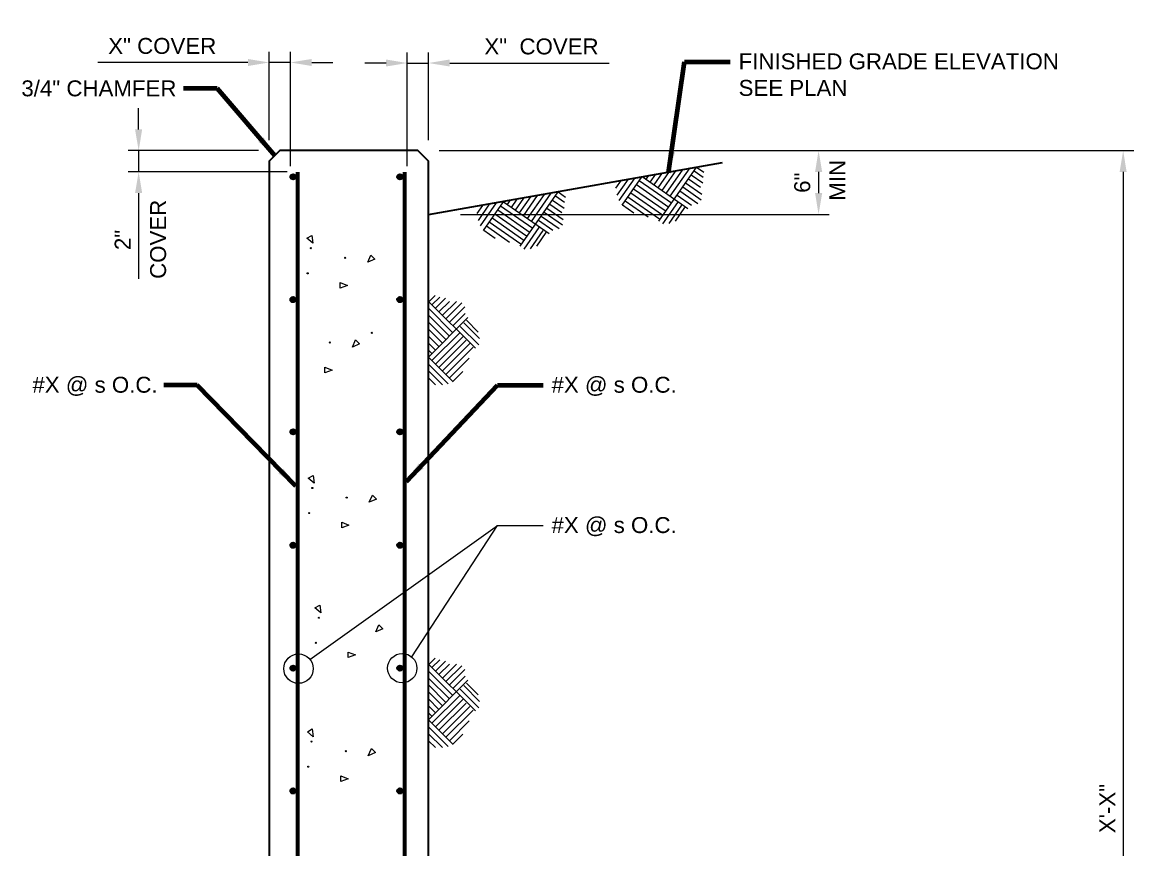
# Model space of a CAD drawing. Header units: inches. Extents: x -1055 to -919, y 1483 to 1679.
# Drawn here: x -1040.1 to -935.4, y 1601 to 1678.9 of the extents above; entities that cross this region are included whole.
import ezdxf

# ---------------------------------------------------------------- set-up
doc = ezdxf.new("R2010")
doc.units = ezdxf.units.IN
doc.header["$LTSCALE"] = 5
doc.header["$MEASUREMENT"] = 0
for name, color, linetype, lineweight in [('S-ANNO-DIMS', 1, 'Continuous', 20), ('S-ANNO-TEXT', 7, 'Continuous', 20), ('S-DETL', 3, 'Continuous', 30), ('S-DETL-PATT', 7, 'Continuous', 15)]:
    doc.layers.add(name, color=color, linetype=linetype, lineweight=lineweight)
doc.styles.add('Romans', font='arial.ttf')
doc.dimstyles.get("Standard").update_dxf_attribs({"dimtxt": 0.18, "dimasz": 0.18, "dimexe": 0.18, "dimexo": 0.0625, "dimgap": 0.09, "dimtad": 0, "dimtih": 1, "dimtoh": 1, "dimdec": 4, "dimzin": 0, "dimdsep": 46, "dimtxsty": 'Standard', "dimcen": 0.09, "dimadec": 0, "dimazin": 0, "dimtfac": 1, "dimtdec": 4, "dimtofl": 0, "dimtmove": 0, "dimatfit": 3, "dimfxl": 1, "dimtolj": 1, "dimtzin": 0, "dimarcsym": 0})

# ---------------------------------------------------------------- blocks, each defined once
blk = doc.blocks.new('*D13')
at = {"layer": 'Defpoints', "color": 0, "transparency": 16777216}
for p in [(-1003.83, 1675.08), (-1001.83, 1666.83), (-1003.83, 1664.36)]:
    blk.add_point(p, dxfattribs=at)
at = {"layer": 'S-ANNO-DIMS', "transparency": 16777216}
for p, q in [((-1003.83, 1665.36), (-1003.83, 1676.08)), ((-1001.83, 1667.83), (-1001.83, 1676.08)), ((-1005.83, 1675.08), (-1007.83, 1675.08)), ((-1003.83, 1675.08), (-1001.83, 1675.08)), ((-999.83, 1675.08), (-984.83, 1675.08))]:
    blk.add_line(p, q, dxfattribs=at)
for points in [[(-1005.83, 1675.41), (-1005.83, 1674.75), (-1003.83, 1675.08)], [(-999.83, 1675.41), (-999.83, 1674.75), (-1001.83, 1675.08)]]:
    blk.add_solid(points, dxfattribs=at)
at = {"layer": 'S-ANNO-DIMS', "transparency": 16777216, "insert": (-991.19, 1676.63), "char_height": 1.5, "attachment_point": 5, "style": 'Romans'}
blk.add_mtext('\\A1;X"  COVER', dxfattribs=at)
blk = doc.blocks.new('*D14')
at = {"layer": 'Defpoints', "color": 0, "transparency": 16777216}
for p in [(-1016.83, 1675.13), (-1016.83, 1666.83), (-1014.83, 1664.36)]:
    blk.add_point(p, dxfattribs=at)
at = {"layer": 'S-ANNO-DIMS', "transparency": 16777216}
for p, q in [((-1016.83, 1667.83), (-1016.83, 1676.13)), ((-1014.83, 1665.36), (-1014.83, 1676.13)), ((-1018.83, 1675.13), (-1032.97, 1675.13)), ((-1014.83, 1675.13), (-1016.83, 1675.13)), ((-1012.83, 1675.13), (-1010.83, 1675.13))]:
    blk.add_line(p, q, dxfattribs=at)
for points in [[(-1018.83, 1675.46), (-1018.83, 1674.8), (-1016.83, 1675.13)], [(-1012.83, 1675.46), (-1012.83, 1674.8), (-1014.83, 1675.13)]]:
    blk.add_solid(points, dxfattribs=at)
at = {"layer": 'S-ANNO-DIMS', "transparency": 16777216, "insert": (-1026.9, 1676.68), "char_height": 1.5, "attachment_point": 5, "style": 'Romans'}
blk.add_mtext('\\A1;X" COVER', dxfattribs=at)
blk = doc.blocks.new('*D3')
at = {"layer": 'Defpoints', "color": 0, "transparency": 16777216}
for p in [(-1016.83, 1666.83), (-1029.12, 1664.83), (-1014.14, 1664.83)]:
    blk.add_point(p, dxfattribs=at)
at = {"layer": 'S-ANNO-DIMS', "transparency": 16777216}
for p, q in [((-1029.12, 1668.83), (-1029.12, 1670.83)), ((-1017.83, 1666.83), (-1030.12, 1666.83)), ((-1029.12, 1666.83), (-1029.12, 1664.83)), ((-1015.14, 1664.83), (-1030.12, 1664.83)), ((-1029.12, 1662.83), (-1029.12, 1656.54))]:
    blk.add_line(p, q, dxfattribs=at)
for points in [[(-1029.46, 1668.83), (-1028.79, 1668.83), (-1029.12, 1666.83)], [(-1029.46, 1662.83), (-1028.79, 1662.83), (-1029.12, 1664.83)]]:
    blk.add_solid(points, dxfattribs=at)
at = {"layer": 'S-ANNO-DIMS', "transparency": 16777216, "insert": (-1030.63, 1658.42), "char_height": 1.5, "attachment_point": 5, "rotation": 90, "style": 'Romans'}
blk.add_mtext('\\A1;2" ', dxfattribs=at)
blk = doc.blocks.new('*D6')
at = {"layer": 'Defpoints', "color": 0, "transparency": 16777216}
for p in [(-965.1, 1666.83), (-999.83, 1660.83), (-965.1, 1660.83)]:
    blk.add_point(p, dxfattribs=at)
at = {"layer": 'S-ANNO-DIMS', "transparency": 16777216}
for p, q in [((-965.1, 1664.83), (-965.1, 1662.83)), ((-998.83, 1660.83), (-964.1, 1660.83))]:
    blk.add_line(p, q, dxfattribs=at)
for points in [[(-965.43, 1664.83), (-964.76, 1664.83), (-965.1, 1666.83)], [(-965.43, 1662.83), (-964.76, 1662.83), (-965.1, 1660.83)]]:
    blk.add_solid(points, dxfattribs=at)
at = {"layer": 'S-ANNO-DIMS', "transparency": 16777216, "insert": (-966.63, 1663.81), "char_height": 1.5, "attachment_point": 5, "rotation": 90, "style": 'Romans'}
blk.add_mtext('\\A1;6"', dxfattribs=at)
blk = doc.blocks.new('*D15')
at = {"layer": 'Defpoints', "color": 0, "transparency": 16777216}
for p in [(-1001.83, 1666.83), (-947.83, 1542.93), (-936.42, 1542.93)]:
    blk.add_point(p, dxfattribs=at)
at = {"layer": 'S-ANNO-DIMS', "transparency": 16777216}
for p, q in [((-1000.83, 1666.83), (-935.42, 1666.83)), ((-936.42, 1664.83), (-936.42, 1544.93)), ((-946.83, 1542.93), (-935.42, 1542.93))]:
    blk.add_line(p, q, dxfattribs=at)
for points in [[(-936.75, 1664.83), (-936.09, 1664.83), (-936.42, 1666.83)], [(-936.75, 1544.93), (-936.09, 1544.93), (-936.42, 1542.93)]]:
    blk.add_solid(points, dxfattribs=at)
at = {"layer": 'S-ANNO-DIMS', "transparency": 16777216, "insert": (-937.92, 1604.88), "char_height": 1.5, "attachment_point": 5, "rotation": 90, "style": 'Romans'}
blk.add_mtext('\\A1;X\'-X" ', dxfattribs=at)

msp = doc.modelspace()

# ---------------------------------------------------------------- hatches: boundary and pattern name
at = {"layer": 'S-DETL'}
h = msp.add_hatch(color=256, dxfattribs=at)
h.dxf.hatch_style = 1
h.paths.add_polyline_path([(-1014.8280267, 1664.3628713, 1), (-1014.3280267, 1664.3628713, 1)])
h = msp.add_hatch(color=256, dxfattribs=at)
h.dxf.hatch_style = 1
h.paths.add_polyline_path([(-1004.7655267, 1664.3628713, 1), (-1004.2655267, 1664.3628713, 1)])
h = msp.add_hatch(color=256, dxfattribs=at)
h.dxf.hatch_style = 1
h.paths.add_polyline_path([(-1014.3280267, 1652.7981508, -1), (-1014.8280267, 1652.7981508, -1)])
h = msp.add_hatch(color=256, dxfattribs=at)
h.dxf.hatch_style = 1
h.paths.add_polyline_path([(-1004.7655267, 1652.7981508, 1), (-1004.2655267, 1652.7981508, 1)])
h = msp.add_hatch(color=256, dxfattribs=at)
h.dxf.hatch_style = 1
h.paths.add_polyline_path([(-1014.3280267, 1640.3516529, -1), (-1014.8280267, 1640.3516529, -1)])
h = msp.add_hatch(color=256, dxfattribs=at)
h.dxf.hatch_style = 1
h.paths.add_polyline_path([(-1004.7655267, 1640.3516529, 1), (-1004.2655267, 1640.3516529, 1)])
h = msp.add_hatch(color=256, dxfattribs=at)
h.dxf.hatch_style = 1
h.paths.add_polyline_path([(-1014.3280267, 1629.6687099, -1), (-1014.8280267, 1629.6687099, -1)])
h = msp.add_hatch(color=256, dxfattribs=at)
h.dxf.hatch_style = 1
h.paths.add_polyline_path([(-1004.7655267, 1629.6687099, 1), (-1004.2655267, 1629.6687099, 1)])
h = msp.add_hatch(color=256, dxfattribs=at)
h.dxf.hatch_style = 1
h.paths.add_polyline_path([(-1014.3280267, 1618.1039894, -1), (-1014.8280267, 1618.1039894, -1)])
h = msp.add_hatch(color=256, dxfattribs=at)
h.dxf.hatch_style = 1
h.paths.add_polyline_path([(-1004.7655267, 1618.1039894, 1), (-1004.2655267, 1618.1039894, 1)])
h = msp.add_hatch(color=256, dxfattribs=at)
h.dxf.hatch_style = 1
h.paths.add_polyline_path([(-1014.3280267, 1606.539269, -1), (-1014.8280267, 1606.539269, -1)])
h = msp.add_hatch(color=256, dxfattribs=at)
h.dxf.hatch_style = 1
h.paths.add_polyline_path([(-1004.7655267, 1606.539269, 1), (-1004.2655267, 1606.539269, 1)])

# ---------------------------------------------------------------- linework, layer by layer
at = {"layer": 'S-ANNO-DIMS'}
msp.add_line((-1029.1240627, 1662.8272082), (-1029.1240627, 1654.7562669), dxfattribs=at)
at = {"layer": 'S-ANNO-TEXT'}
for points in [[(-1012.9957438, 1618.9220082), (-995.3269741, 1631.5474465)], [(-1003.3954503, 1619.1525703), (-995.3269741, 1631.5474465), (-991.0216932, 1631.5474465)]]:
    msp.add_lwpolyline(points, dxfattribs=at)
for centre in [(-1014.0695351, 1618.0530397), (-1004.304654, 1618.0990606)]:
    msp.add_circle(centre, 1.3813522, dxfattribs=at)
at = {"layer": 'S-DETL'}
msp.add_line((-1001.8280267, 1660.8272082), (-974.1463303, 1665.7082382), dxfattribs=at)
msp.add_lwpolyline([(-1001.8280267, 1542.9333064), (-1001.8280267, 1665.8272082), (-1002.8280267, 1666.8272082), (-1015.8280267, 1666.8272082), (-1016.8280267, 1665.8272082), (-1016.8280267, 1542.9333064)], dxfattribs=at)
at = {"layer": 'S-DETL', "const_width": 0.375}
for points in [[(-1014.1405267, 1664.8272082), (-1014.1405267, 1542.9333064)], [(-1004.0780267, 1664.8272082), (-1004.0780267, 1542.9333064)]]:
    msp.add_lwpolyline(points, dxfattribs=at)
at = {"layer": 'S-DETL'}
for centre in [(-1014.5780267, 1664.3628713), (-1004.5155267, 1664.3628713), (-1014.5780267, 1652.7981508), (-1004.5155267, 1652.7981508), (-1014.5780267, 1640.3516529), (-1004.5155267, 1640.3516529), (-1014.5780267, 1629.6687099), (-1004.5155267, 1629.6687099), (-1014.5780267, 1618.1039894), (-1004.5155267, 1618.1039894), (-1014.5780267, 1606.539269), (-1004.5155267, 1606.539269)]:
    msp.add_circle(centre, 0.25, dxfattribs=at)
at = {"layer": 'S-DETL-PATT'}
for p, q in [((-980.1258605, 1660.1909314), (-976.5586725, 1665.3126847)), ((-979.0582229, 1662.5348374), (-977.2039169, 1665.1972421)), ((-976.5846328, 1665.2754111), (-975.9065454, 1664.8031311)), ((-984.0707197, 1662.636884), (-983.0111162, 1664.1582581)), ((-983.865873, 1662.1200056), (-982.3658719, 1664.2737007)), ((-983.5957613, 1661.6968343), (-981.7206275, 1664.3891434)), ((-981.7206275, 1664.3891434), (-977.4062674, 1661.3842869)), ((-981.340284, 1664.1242425), (-981.0753831, 1664.5045861)), ((-980.9599405, 1663.8593417), (-980.4301388, 1664.6200287)), ((-980.5795969, 1663.5944408), (-979.7848944, 1664.7354714)), ((-980.1992534, 1663.32954), (-979.13965, 1664.8509141)), ((-979.8189099, 1663.0646391), (-978.4944056, 1664.9663567)), ((-979.4385664, 1662.7997383), (-977.8491613, 1665.0817994)), ((-977.3533751, 1664.1716542), (-976.2123445, 1663.3769516)), ((-977.0884742, 1664.5519977), (-975.9949186, 1663.7903533)), ((-976.8235734, 1664.9323412), (-975.9674282, 1664.3360479)), ((-984.1861623, 1663.2821284), (-983.6563606, 1664.0428154)), ((-982.5153301, 1663.2481128), (-979.5462815, 1661.1802291)), ((-982.2504292, 1663.6284564), (-979.2022422, 1661.5054615)), ((-981.9855284, 1664.0087999), (-978.9571287, 1661.8995864)), ((-977.8831768, 1663.4109671), (-976.1565313, 1662.2083967)), ((-977.6182759, 1663.7913106), (-976.0969019, 1662.7317072)), ((-994.3993312, 1661.7526941), (-994.1344303, 1662.1330376)), ((-994.0189877, 1661.4877933), (-993.489186, 1662.2484803)), ((-993.6386441, 1661.2228924), (-992.8439416, 1662.363923)), ((-993.2583006, 1660.9579915), (-992.1986972, 1662.4793656)), ((-993.1849077, 1657.8193829), (-989.6177197, 1662.9411363)), ((-992.8779571, 1660.6930907), (-991.5534528, 1662.5948083)), ((-992.4976136, 1660.4281898), (-990.9082085, 1662.7102509)), ((-992.1172701, 1660.163289), (-990.2629641, 1662.8256936)), ((-990.1475214, 1662.1804492), (-989.0539658, 1661.4188049)), ((-989.8826206, 1662.5607928), (-989.0264754, 1661.9644995)), ((-989.6102357, 1662.9357137), (-988.9321484, 1662.4634338)), ((-983.3100326, 1662.1070823), (-981.1323458, 1660.5903645)), ((-983.0451318, 1662.4874258), (-980.0760832, 1660.4195421)), ((-982.7802309, 1662.8677693), (-979.7913965, 1660.7861122)), ((-978.4129785, 1662.6502801), (-977.0622346, 1661.7095098)), ((-978.1480777, 1663.0306236), (-976.4610055, 1661.8556081)), ((-997.2452095, 1660.9105799), (-996.7154078, 1661.671267)), ((-997.1297669, 1660.2653356), (-996.0701634, 1661.7867096)), ((-996.9249201, 1659.7484571), (-995.4249191, 1661.9021523)), ((-996.6548085, 1659.3252858), (-994.7796747, 1662.017595)), ((-995.3094764, 1661.2569079), (-992.2612893, 1659.133913)), ((-995.0445755, 1661.6372514), (-992.0161759, 1659.528038)), ((-994.7796747, 1662.017595), (-990.4653146, 1659.0127385)), ((-990.942224, 1661.0394187), (-989.2155785, 1659.8368483)), ((-990.6773231, 1661.4197622), (-989.1559491, 1660.3601588)), ((-990.4124223, 1661.8001057), (-989.2713917, 1661.0054032)), ((-983.5749335, 1661.7267388), (-982.4853634, 1660.9678773)), ((-979.7643141, 1659.9391152), (-978.3588428, 1661.9570848)), ((-979.1619443, 1659.9602952), (-977.963162, 1661.6815018)), ((-978.5818293, 1660.2026339), (-977.6861863, 1661.4885944)), ((-996.104179, 1660.1158774), (-993.1351304, 1658.0479936)), ((-995.8392781, 1660.4962209), (-992.8504437, 1658.4145638)), ((-995.5743773, 1660.8765644), (-992.6053287, 1658.8086807)), ((-991.4720257, 1660.2787316), (-990.1212818, 1659.3379613)), ((-991.2071248, 1660.6590752), (-989.5200527, 1659.4840596)), ((-996.6339807, 1659.3551903), (-995.5444106, 1658.5963289)), ((-996.3690798, 1659.7355338), (-994.191393, 1658.2188161)), ((-992.8233612, 1657.5675667), (-991.41789, 1659.5855363)), ((-992.2209915, 1657.5887468), (-991.0222092, 1659.3099533)), ((-991.6408765, 1657.8310855), (-990.7452335, 1659.1170459)), ((-997.4145707, 1648.2233315), (-1001.8280267, 1652.6367875)), ((-1001.7959077, 1652.6046684), (-1001.2115874, 1653.1889805)), ((-1001.5002816, 1652.3090424), (-1000.7625275, 1653.0467883)), ((-1001.1725366, 1651.9812973), (-1000.230204, 1652.9236217)), ((-1000.8447915, 1651.6535523), (-999.8615563, 1652.6367875)), ((-1000.5170464, 1651.3258072), (-999.2060662, 1652.6367875)), ((-999.5338112, 1649.6870819), (-1001.8280267, 1651.9812973)), ((-1000.1893014, 1650.9980621), (-998.7014371, 1652.4859264)), ((-999.8615563, 1650.6703171), (-998.4077857, 1652.1240795)), ((-999.8615563, 1649.3593368), (-1001.8280267, 1651.3258072)), ((-1001.8280267, 1647.3928664), (-998.1103079, 1651.1105852)), ((-1000.1893014, 1649.0315917), (-1001.8280267, 1650.6703171)), ((-999.5338112, 1650.342572), (-998.3698574, 1651.5065176)), ((-997.0177779, 1649.1315622), (-998.5009554, 1650.6147397)), ((-997.1541608, 1649.7452894), (-998.2622833, 1650.8534118)), ((-1000.5170464, 1648.7038467), (-1001.8280267, 1650.0148269)), ((-1001.5002816, 1647.0651214), (-998.8906853, 1649.6747177)), ((-997.1030162, 1648.5348777), (-998.8419168, 1650.2737783)), ((-1000.8447915, 1648.3761016), (-1001.8280267, 1649.3593368)), ((-1001.1725366, 1648.0483566), (-1001.8280267, 1648.7038467)), ((-1001.1725366, 1646.7373763), (-998.5458893, 1649.3640236)), ((-1000.8447915, 1646.4096312), (-998.2863316, 1648.9680829)), ((-1000.5170464, 1646.0818862), (-997.9415438, 1648.6573888)), ((-1001.5002816, 1647.7206115), (-1001.8280267, 1648.0483566)), ((-1000.1893014, 1645.7541411), (-997.6308415, 1648.3125928)), ((-999.5080423, 1645.072882), (-1001.8280267, 1647.3928664)), ((-999.9721703, 1644.8815199), (-1001.8280267, 1646.7373763)), ((-999.8615563, 1645.426396), (-997.9850192, 1647.302925)), ((-1000.5170464, 1644.7709059), (-1001.8280267, 1646.0818862)), ((-1001.1725366, 1644.7709059), (-1001.8280267, 1645.426396)), ((-999.5338112, 1645.098651), (-998.59492, 1646.0375423)), ((-997.4145707, 1614.0678351), (-1001.8280267, 1618.4812911)), ((-1001.7959077, 1618.4491721), (-1001.2115874, 1619.0334842)), ((-1001.5002816, 1618.153546), (-1000.7625275, 1618.891292)), ((-1001.1725366, 1617.825801), (-1000.230204, 1618.7681254)), ((-1000.8447915, 1617.4980559), (-999.8615563, 1618.4812911)), ((-1000.5170464, 1617.1703108), (-999.2060662, 1618.4812911)), ((-1000.1893014, 1616.8425658), (-998.7014371, 1618.33043)), ((-999.5338112, 1615.5315855), (-1001.8280267, 1617.825801)), ((-999.8615563, 1615.2038405), (-1001.8280267, 1617.1703108)), ((-999.8615563, 1616.5148207), (-998.4077857, 1617.9685831)), ((-999.5338112, 1616.1870757), (-998.3698574, 1617.3510213)), ((-1001.8280267, 1613.2373701), (-998.1103079, 1616.9550889)), ((-1000.1893014, 1614.8760954), (-1001.8280267, 1616.5148207)), ((-997.1030162, 1614.3793814), (-998.8419168, 1616.118282)), ((-997.0177779, 1614.9760658), (-998.5009554, 1616.4592433)), ((-997.1541608, 1615.589793), (-998.2622833, 1616.6979155)), ((-1000.5170464, 1614.5483503), (-1001.8280267, 1615.8593306)), ((-1000.8447915, 1614.2206053), (-1001.8280267, 1615.2038405)), ((-1001.5002816, 1612.909625), (-998.8906853, 1615.5192213)), ((-1001.1725366, 1612.58188), (-998.5458893, 1615.2085272)), ((-1001.1725366, 1613.8928602), (-1001.8280267, 1614.5483503)), ((-1000.8447915, 1612.2541349), (-998.2863316, 1614.8125866)), ((-1000.5170464, 1611.9263898), (-997.9415438, 1614.5018925)), ((-1000.1893014, 1611.5986448), (-997.6308415, 1614.1570965)), ((-1001.5002816, 1613.5651151), (-1001.8280267, 1613.8928602)), ((-999.5080423, 1610.9173857), (-1001.8280267, 1613.2373701)), ((-999.8615563, 1611.2708997), (-997.9850192, 1613.1474286)), ((-999.9721703, 1610.7260235), (-1001.8280267, 1612.58188)), ((-1000.5170464, 1610.6154096), (-1001.8280267, 1611.9263898)), ((-999.5338112, 1610.9431546), (-998.59492, 1611.8820459)), ((-1001.1725366, 1610.6154096), (-1001.8280267, 1611.2708997))]:
    msp.add_line(p, q, dxfattribs=at)
at = {"layer": 'S-DETL-PATT', "flags": 128}
for points in [[(-1012.8212706, 1658.8331518), (-1012.7248953, 1658.1064572), (-1013.2829385, 1658.5724761)], [(-1006.8715682, 1656.6053987), (-1007.5458311, 1656.3177484), (-1007.2464609, 1656.9802915)], [(-1010.138167, 1654.4203296), (-1009.4594923, 1654.1432485), (-1010.1410578, 1653.8901591)], [(-1008.3182545, 1648.6264814), (-1008.9925175, 1648.3388311), (-1008.6931473, 1649.0013741)], [(-1011.5848534, 1646.4414122), (-1010.9061787, 1646.1643312), (-1011.5877442, 1645.9112417)], [(-1012.6834567, 1636.2524135), (-1012.5870814, 1635.5257189), (-1013.1451247, 1635.9917378)], [(-1006.7337543, 1634.0246604), (-1007.4080172, 1633.7370101), (-1007.108647, 1634.3995531)], [(-1010.0003531, 1631.8395912), (-1009.3216784, 1631.5625102), (-1010.0032439, 1631.3094207)], [(-1012.0663336, 1624.0319085), (-1011.9699583, 1623.3052139), (-1012.5280015, 1623.7712327)], [(-1006.1166311, 1621.8041554), (-1006.7908941, 1621.516505), (-1006.4915238, 1622.1790481)], [(-1009.3832299, 1619.6190862), (-1008.7045552, 1619.3420052), (-1009.3861208, 1619.0889157)], [(-1012.7703876, 1612.3732392), (-1012.6740123, 1611.6465446), (-1013.2320556, 1612.1125634)], [(-1006.8206852, 1610.1454861), (-1007.4949481, 1609.8578357), (-1007.1955779, 1610.5203788)], [(-1010.087284, 1607.9604169), (-1009.4086093, 1607.6833359), (-1010.0901748, 1607.4302464)]]:
    msp.add_lwpolyline(points, close=True, dxfattribs=at)
for points in [[(-1012.8482252, 1657.6486762, -1), (-1012.9519052, 1657.6486762, -1)], [(-1009.6176153, 1656.7396536, -1), (-1009.7212953, 1656.7396536, -1)], [(-1013.1508104, 1655.2809932, -1), (-1013.2544904, 1655.2809932, -1)], [(-1007.107959, 1649.6697589, -1), (-1007.211639, 1649.6697589, -1)], [(-1011.0643017, 1648.7607363, -1), (-1011.1679817, 1648.7607363, -1)], [(-1012.7104113, 1635.0679379, -1), (-1012.8140913, 1635.0679379, -1)], [(-1009.4798014, 1634.1589153, -1), (-1009.5834814, 1634.1589153, -1)], [(-1013.0129965, 1632.7002549, -1), (-1013.1166765, 1632.7002549, -1)], [(-1012.0932881, 1622.8474328, -1), (-1012.1969681, 1622.8474328, -1)], [(-1012.3958733, 1620.4797498, -1), (-1012.4995533, 1620.4797498, -1)], [(-1012.7973422, 1611.1887635, -1), (-1012.9010222, 1611.1887635, -1)], [(-1009.5667323, 1610.2797409, -1), (-1009.6704123, 1610.2797409, -1)], [(-1013.0999274, 1608.8210806, -1), (-1013.2036074, 1608.8210806, -1)]]:
    msp.add_lwpolyline(points, format="xyb", close=True, dxfattribs=at)

# ---------------------------------------------------------------- texts
at = {"layer": 'S-ANNO-DIMS', "char_height": 1.49999999, "attachment_point": 1, "rotation": 90, "style": 'Romans'}
for s, insert in [('\\A1;MIN', (-964.0820133, 1662.1172382)), ('\\A1;COVER', (-1028.0407294, 1654.7562669))]:
    msp.add_mtext(s, dxfattribs=dict(at, insert=insert))
at = {"layer": 'S-ANNO-TEXT', "char_height": 1.499999989, "attachment_point": 1, "style": 'Romans'}
for s, insert in [('FINISHED GRADE ELEVATION\\PSEE PLAN', (-972.6271922, 1675.9874694)), ('\\A1;3/4" CHAMFER', (-1040.1633085, 1673.4453366)), ('\\A1;#X @ s O.C.', (-1039.1254822, 1645.5363472)), ('\\A1;#X @ s O.C.', (-990.2456018, 1645.5363472)), ('\\A1;#X @ s O.C.', (-990.2456018, 1632.3235379))]:
    msp.add_mtext(s, dxfattribs=dict(at, insert=insert))

# ---------------------------------------------------------------- dimensions: what is measured, and where the dimension line sits
at = {"layer": 'S-ANNO-DIMS'}
for base, p1, p2, angle, text, picture, middle in [((-1016.8280267, 1675.1312158), (-1014.8280267, 1664.3628713), (-1016.8280267, 1666.8272082), 180, 'X" COVER', '*D14', (-1026.8979448, 1675.1312158)), ((-1003.8280267, 1675.0801957), (-1001.8280267, 1666.8272082), (-1003.8280267, 1664.3628713), 180, 'X"  COVER', '*D13', (-991.1936926, 1675.0801957)), ((-1029.1240627, 1664.8272082), (-1016.8280267, 1666.8272082), (-1014.1405267, 1664.8272082), 270, '2" ', '*D3', (-1029.1240627, 1658.4167376)), ((-936.4202853, 1542.9333064), (-1001.8280267, 1666.8272082), (-947.8280267, 1542.9333064), 270, 'X\'-X" ', '*D15', (-936.4202853, 1604.8802573)), ((-965.0952133, 1660.8272082), (-965.0952133, 1666.8272082), (-999.8280267, 1660.8272082), 270, '6"', '*D6', (-965.0952133, 1663.8138535))]:
    dim = msp.add_linear_dim(base=base, p1=p1, p2=p2, angle=angle, text=text, dimstyle='Standard', override={"dimscale": 16, "dimtxt": 0.09375, "dimasz": 0.125, "dimexe": 0.0625, "dimgap": 0.0625, "dimtih": 0, "dimtoh": 0, "dimdec": 5, "dimlfac": 1, "dimrnd": 0.03125, "dimzin": 7, "dimlunit": 4, "dimtxsty": 'Romans', "dimcen": 0.125, "dimclrd": 256, "dimclre": 256, "dimclrt": 256, "dimadec": 4, "dimtdec": 5, "dimtofl": 1, "dimtvp": 1, "dimfrac": 2, "dimtzin": 3, "dimlwd": 65535, "dimlwe": 65535}, dxfattribs=at)
    dim.commit()
    dim.dimension.update_dxf_attribs({"geometry": picture, "text_midpoint": middle, "dimtype": 128})

# ---------------------------------------------------------------- leaders
at = {"layer": 'S-ANNO-TEXT'}
for points in [[(-979.21683, 1664.7400994), (-977.7309165, 1675.1987464), (-973.4288011, 1675.1987464)], [(-1016.3003997, 1666.3548352), (-1021.7416885, 1672.6692452), (-1024.901883, 1672.6692452)], [(-1014.3280267, 1635.2227032), (-1023.6005197, 1644.7602558), (-1026.7607142, 1644.7602558)], [(-1003.8905267, 1635.68628), (-995.3269741, 1644.7602558), (-991.0216932, 1644.7602558)]]:
    msp.add_leader(points, dimstyle='Standard', override={"dimscale": 16, "dimtxt": 0.09375, "dimasz": 0.125, "dimexe": 0.0625, "dimgap": 0.0625, "dimtad": 0, "dimtih": 0, "dimtoh": 0, "dimdec": 5, "dimlfac": 16, "dimrnd": 0.03125, "dimzin": 7, "dimlunit": 4, "dimtxsty": 'Romans', "dimcen": 0.125, "dimclrd": 256, "dimclre": 256, "dimclrt": 256, "dimadec": 4, "dimtdec": 5, "dimtofl": 1, "dimtvp": 1, "dimfrac": 2, "dimtzin": 3, "dimlwd": 65535, "dimlwe": 65535}, dxfattribs=at)

doc.saveas('drawing.dxf')
